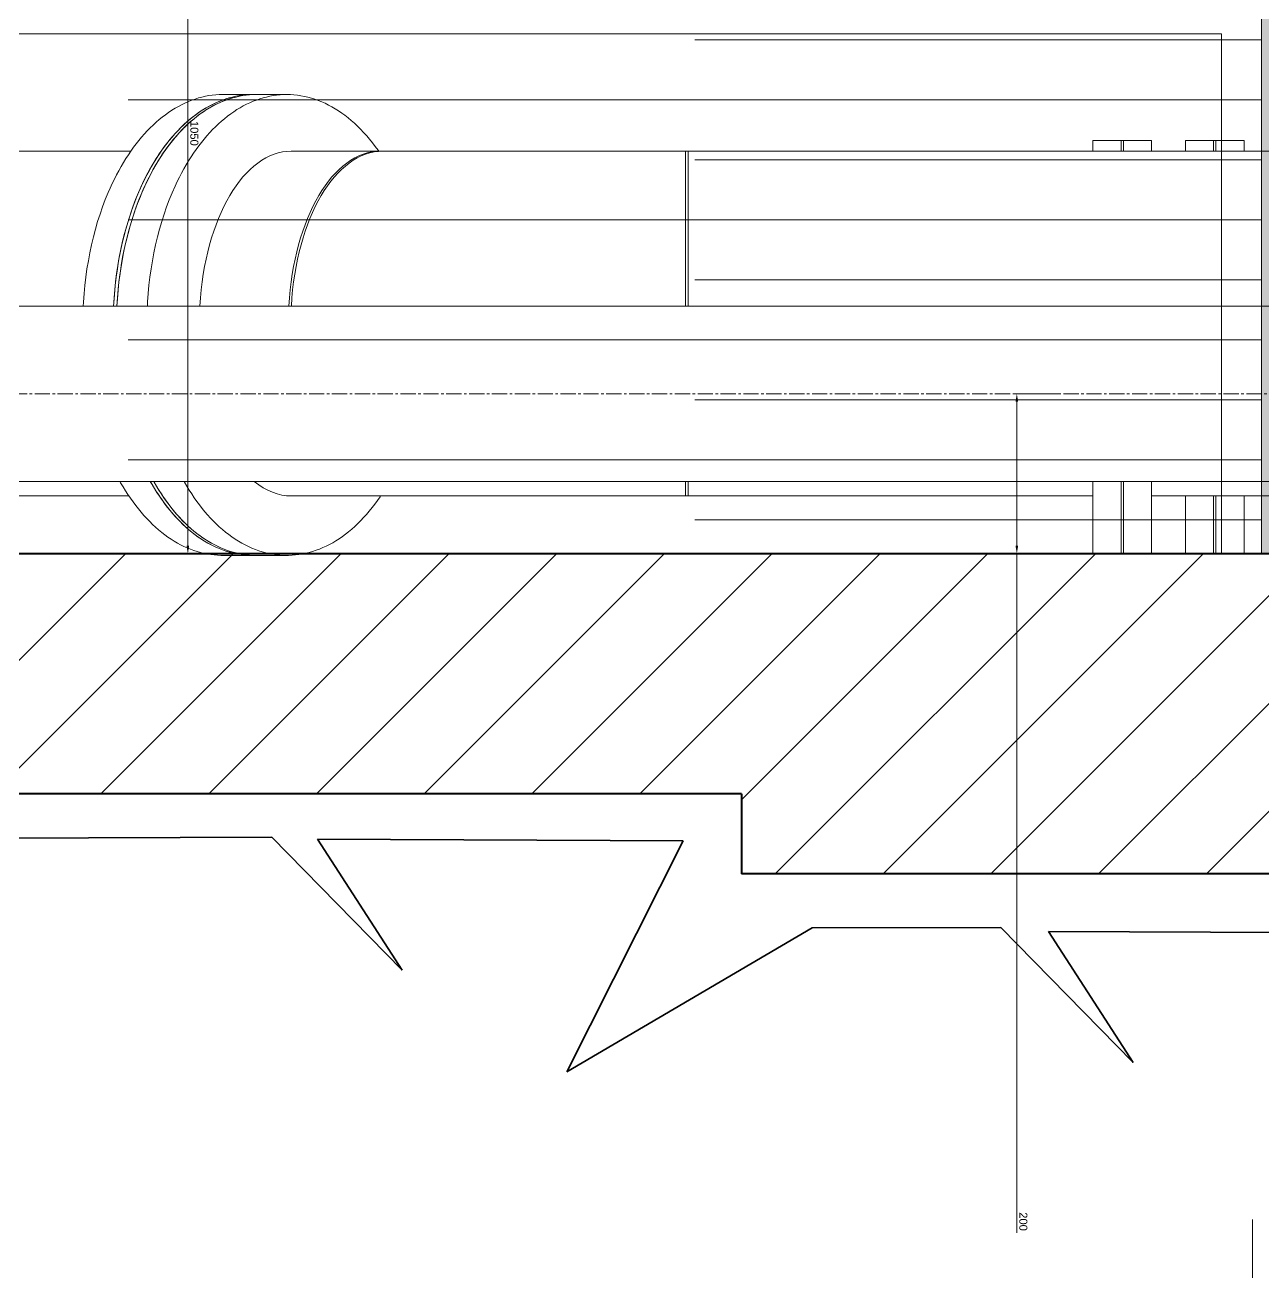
# Model space of a CAD drawing. Header units: millimetres. Extents: x 47631 to 558803, y 29659 to 315570.
# Drawn here: x 487061 to 488609, y 300802 to 302360 of the extents above; entities that cross this region are included whole.
import ezdxf

# ---------------------------------------------------------------- set-up
doc = ezdxf.new("R2010")
doc.units = ezdxf.units.MM
doc.linetypes.add('GP kota 13.83_20.63_22.63_PBS_strojarstvo_rashladni_sustav$0$CENTER2', pattern=[28.575, 19.05, -3.175, 3.175, -3.175])
doc.styles.add('GP kota 13.83_20.63_22.63_PBS_strojarstvo_rashladni_sustav$0$Arial', font='arial.ttf')

msp = doc.modelspace()

# ---------------------------------------------------------------- hatches: boundary and pattern name
at = {"linetype": 'Continuous', "lineweight": 5, "true_color": 0x666666, "transparency": 33554562}
h = msp.add_hatch(color=251, dxfattribs=at)
h.dxf.hatch_style = 1
h.paths.add_polyline_path([(476809.6, 305499.5), (476806.7, 304349.6), (477806.8, 304349.8), (477806.8, 303514.3), (478606.8, 303514.3), (478606.8, 302399.5), (488606.8, 302399.5), (488606.8, 301699.5), (489756.8, 301699.5), (489756.8, 303449.7), (488356.8, 303449.7), (488106.8, 303199.7), (479606.8, 303199.7), (479606.8, 305499.5)])

# ---------------------------------------------------------------- linework, layer by layer
at = {"color": 5, "linetype": 'Continuous', "lineweight": 20}
for p, q in [((487264.8, 302739.5), (487264.8, 301709.5)), ((488353.8, 301899.5), (488297, 301899.5)), ((488301, 301889.5), (488301, 301709.5)), ((488353.8, 301699.5), (487260.8, 301699.5)), ((488353.8, 301699.5), (488297, 301699.5)), ((488301, 301699.5), (488301, 300850.8))]:
    msp.add_line(p, q, dxfattribs=at)
at = {"color": 4, "linetype": 'Continuous', "lineweight": 20}
msp.add_line((488606.8, 301699.3), (488606.8, 302399.5), dxfattribs=at)
at = {"color": 20, "linetype": 'Continuous', "lineweight": 18}
for p, q in [((488606.8, 302399.5), (488606.8, 302041.9)), ((478556.8, 302349.5), (488556.8, 302349.5)), ((488556.8, 302349.5), (488556.8, 301699.5))]:
    msp.add_line(p, q, dxfattribs=at)
at = {"color": 8, "linetype": 'Continuous', "lineweight": 5}
for p, q in [((487898.4, 302341.9), (488606.8, 302341.9)), ((487190, 302266.9), (488606.8, 302266.9)), ((487898.4, 302191.9), (488606.8, 302191.9)), ((487190, 302116.9), (488606.8, 302116.9)), ((487898.4, 302041.9), (488606.8, 302041.9)), ((487190, 301966.9), (488606.8, 301966.9)), ((487898.4, 301891.9), (488606.8, 301891.9)), ((487190, 301816.9), (488606.8, 301816.9)), ((487898.4, 301741.9), (488606.8, 301741.9)), ((486886.7, 301399.5), (487186.7, 301699.5)), ((487021.4, 301399.5), (487321.4, 301699.5)), ((487156.1, 301399.5), (487456.1, 301699.5)), ((487290.8, 301399.5), (487590.8, 301699.5)), ((487425.5, 301399.5), (487725.5, 301699.5)), ((487560.2, 301399.5), (487860.2, 301699.5)), ((487694.9, 301399.5), (487994.9, 301699.5)), ((487829.6, 301399.5), (488129.6, 301699.5)), ((487956.8, 301391.9), (488264.4, 301699.5)), ((487999.1, 301299.5), (488399.1, 301699.5)), ((488133.8, 301299.5), (488533.8, 301699.5)), ((488268.5, 301299.5), (488668.5, 301699.5)), ((488403.2, 301299.5), (488803.2, 301699.5)), ((488537.9, 301299.5), (488937.9, 301699.5))]:
    msp.add_line(p, q, dxfattribs=at)
at = {"color": 8, "linetype": 'Continuous', "lineweight": 9}
for p, q in [((487265.4, 302264.7), (487261.2, 302262.9)), ((487269.6, 302266.4), (487265.4, 302264.7)), ((487273.8, 302267.9), (487269.6, 302266.4)), ((487278.1, 302269.2), (487273.8, 302267.9)), ((487282.4, 302270.3), (487278.1, 302269.2)), ((487286.7, 302271.3), (487282.4, 302270.3)), ((487291, 302272.1), (487286.7, 302271.3)), ((487295.3, 302272.7), (487291, 302272.1)), ((487299.6, 302273.2), (487295.3, 302272.7)), ((487303.4, 302264.7), (487299.2, 302262.9)), ((487304, 302273.4), (487299.6, 302273.2)), ((487303.9, 302264.9), (487299.7, 302263.1)), ((487307.6, 302266.4), (487303.4, 302264.7)), ((487308.1, 302266.5), (487303.9, 302264.9)), ((487308.3, 302273.5), (487304, 302273.4)), ((487304, 302263.1), (487308.1, 302264.9)), ((487304.3, 302263.3), (487308.4, 302265)), ((487311.8, 302267.9), (487307.6, 302266.4)), ((487312.2, 302268), (487308.1, 302266.5)), ((487308.1, 302264.9), (487312.3, 302266.5)), ((487346.3, 302273.5), (487308.3, 302273.5)), ((487308.4, 302265), (487312.6, 302266.6)), ((487316.1, 302269.2), (487311.8, 302267.9)), ((487316.5, 302269.3), (487312.2, 302268)), ((487312.3, 302266.5), (487316.5, 302268)), ((487312.6, 302266.6), (487316.7, 302268.1)), ((487320.4, 302270.3), (487316.1, 302269.2)), ((487320.7, 302270.4), (487316.5, 302269.3)), ((487316.5, 302268), (487320.7, 302269.3)), ((487316.7, 302268.1), (487320.9, 302269.3)), ((487324.6, 302271.3), (487320.4, 302270.3)), ((487324.9, 302271.3), (487320.7, 302270.4)), ((487320.7, 302269.3), (487324.9, 302270.4)), ((487320.9, 302269.3), (487325.1, 302270.4)), ((487329, 302272.1), (487324.6, 302271.3)), ((487329.2, 302272.1), (487324.9, 302271.3)), ((487324.9, 302270.4), (487329.2, 302271.3)), ((487325.1, 302270.4), (487329.3, 302271.4)), ((487333.3, 302272.7), (487329, 302272.1)), ((487333.4, 302272.7), (487329.2, 302272.1)), ((487329.2, 302271.3), (487333.4, 302272.1)), ((487329.3, 302271.4), (487333.5, 302272.1)), ((487337.6, 302273.2), (487333.3, 302272.7)), ((487337.7, 302273.2), (487333.4, 302272.7)), ((487333.4, 302272.1), (487337.7, 302272.7)), ((487333.5, 302272.1), (487337.8, 302272.7)), ((487341.9, 302273.4), (487337.6, 302273.2)), ((487342, 302273.4), (487337.7, 302273.2)), ((487337.7, 302272.7), (487342, 302273.2)), ((487337.8, 302272.7), (487342, 302273.2)), ((487346.3, 302273.5), (487341.9, 302273.4)), ((487346.3, 302273.5), (487342, 302273.4)), ((487342, 302273.2), (487346.3, 302273.4)), ((487342, 302273.2), (487346.2, 302273.4)), ((487342.3, 302263.3), (487346.4, 302265)), ((487346.2, 302273.4), (487350.5, 302273.5)), ((487346.3, 302273.4), (487350.5, 302273.5)), ((487346.4, 302265), (487350.5, 302266.6)), ((487388.5, 302273.5), (487350.5, 302273.5)), ((487350.5, 302266.6), (487354.7, 302268.1)), ((487354.7, 302268.1), (487358.9, 302269.3)), ((487358.9, 302269.3), (487363.1, 302270.4)), ((487363.1, 302270.4), (487367.3, 302271.4)), ((487367.3, 302271.4), (487371.5, 302272.1)), ((487371.5, 302272.1), (487375.7, 302272.7)), ((487375.7, 302272.7), (487380, 302273.2)), ((487380, 302273.2), (487384.2, 302273.4)), ((487384.2, 302273.4), (487388.5, 302273.5)), ((487388.5, 302273.5), (487392.9, 302273.4)), ((487392.9, 302273.4), (487397.3, 302273.1)), ((487397.3, 302273.1), (487401.7, 302272.7)), ((487401.7, 302272.7), (487406.1, 302272)), ((487406.1, 302272), (487410.5, 302271.2)), ((487410.5, 302271.2), (487414.8, 302270.2)), ((487414.8, 302270.2), (487419.2, 302269)), ((487419.2, 302269), (487423.5, 302267.7)), ((487423.5, 302267.7), (487427.8, 302266.1)), ((487427.8, 302266.1), (487432.1, 302264.4)), ((487432.1, 302264.4), (487436.4, 302262.5)), ((487240.7, 302251.1), (487236.8, 302248.3)), ((487244.8, 302253.8), (487240.7, 302251.1)), ((487248.8, 302256.3), (487244.8, 302253.8)), ((487252.9, 302258.7), (487248.8, 302256.3)), ((487257, 302260.8), (487252.9, 302258.7)), ((487261.2, 302262.9), (487257, 302260.8)), ((487275.6, 302248.9), (487271.7, 302246)), ((487278.7, 302251.1), (487274.7, 302248.3)), ((487279.5, 302251.7), (487275.6, 302248.9)), ((487275.9, 302246), (487279.8, 302248.9)), ((487276.4, 302246.4), (487280.3, 302249.3)), ((487282.7, 302253.8), (487278.7, 302251.1)), ((487283.5, 302254.3), (487279.5, 302251.7)), ((487279.8, 302248.9), (487283.8, 302251.7)), ((487280.3, 302249.3), (487284.2, 302252)), ((487286.8, 302256.3), (487282.7, 302253.8)), ((487287.5, 302256.8), (487283.5, 302254.3)), ((487283.8, 302251.7), (487287.7, 302254.3)), ((487284.2, 302252), (487288.2, 302254.6)), ((487290.9, 302258.7), (487286.8, 302256.3)), ((487291.6, 302259), (487287.5, 302256.8)), ((487287.7, 302254.3), (487291.7, 302256.8)), ((487288.2, 302254.6), (487292.1, 302257)), ((487295, 302260.8), (487290.9, 302258.7)), ((487295.6, 302261.2), (487291.6, 302259)), ((487291.7, 302256.8), (487295.8, 302259)), ((487292.1, 302257), (487296.2, 302259.2)), ((487299.2, 302262.9), (487295, 302260.8)), ((487299.7, 302263.1), (487295.6, 302261.2)), ((487295.8, 302259), (487299.9, 302261.2)), ((487296.2, 302259.2), (487300.2, 302261.3)), ((487299.9, 302261.2), (487304, 302263.1)), ((487300.2, 302261.3), (487304.3, 302263.3)), ((487314.4, 302246.4), (487318.3, 302249.3)), ((487318.3, 302249.3), (487322.2, 302252)), ((487322.2, 302252), (487326.1, 302254.6)), ((487326.1, 302254.6), (487330.1, 302257)), ((487330.1, 302257), (487334.1, 302259.2)), ((487334.1, 302259.2), (487338.2, 302261.3)), ((487338.2, 302261.3), (487342.3, 302263.3)), ((487436.4, 302262.5), (487440.6, 302260.4)), ((487440.6, 302260.4), (487444.8, 302258.2)), ((487444.8, 302258.2), (487448.9, 302255.7)), ((487448.9, 302255.7), (487453.1, 302253.2)), ((487453.1, 302253.2), (487457.1, 302250.4)), ((487457.1, 302250.4), (487461.2, 302247.5)), ((487221.4, 302235.4), (487217.7, 302231.8)), ((487225.1, 302238.8), (487221.4, 302235.4)), ((487229, 302242.1), (487225.1, 302238.8)), ((487232.8, 302245.3), (487229, 302242.1)), ((487236.8, 302248.3), (487232.8, 302245.3)), ((487259.4, 302235.4), (487255.7, 302231.8)), ((487260.3, 302236.3), (487256.6, 302232.8)), ((487257.8, 302229.7), (487261.4, 302233.3)), ((487263.1, 302238.8), (487259.4, 302235.4)), ((487264, 302239.7), (487260.3, 302236.3)), ((487260.8, 302232.8), (487264.5, 302236.3)), ((487261.4, 302233.3), (487265.1, 302236.8)), ((487266.9, 302242.1), (487263.1, 302238.8)), ((487267.8, 302242.9), (487264, 302239.7)), ((487264.5, 302236.3), (487268.3, 302239.7)), ((487265.1, 302236.8), (487268.8, 302240.1)), ((487270.8, 302245.3), (487266.9, 302242.1)), ((487271.7, 302246), (487267.8, 302242.9)), ((487268.3, 302239.7), (487272.1, 302242.9)), ((487268.8, 302240.1), (487272.6, 302243.3)), ((487274.7, 302248.3), (487270.8, 302245.3)), ((487272.1, 302242.9), (487275.9, 302246)), ((487272.6, 302243.3), (487276.4, 302246.4)), ((487295.7, 302229.7), (487299.4, 302233.3)), ((487299.4, 302233.3), (487303, 302236.8)), ((487303, 302236.8), (487306.8, 302240.1)), ((487306.8, 302240.1), (487310.6, 302243.3)), ((487310.6, 302243.3), (487314.4, 302246.4)), ((487461.2, 302247.5), (487465.1, 302244.3)), ((487465.1, 302244.3), (487469.1, 302241.1)), ((487469.1, 302241.1), (487473, 302237.7)), ((487473, 302237.7), (487476.9, 302234)), ((487476.9, 302234), (487480.7, 302230.1)), ((487207, 302220.3), (487203.6, 302216.1)), ((487210.5, 302224.3), (487207, 302220.3)), ((487214.1, 302228.1), (487210.5, 302224.3)), ((487217.7, 302231.8), (487214.1, 302228.1)), ((487245, 302220.3), (487241.5, 302216.1)), ((487245.8, 302221.2), (487242.3, 302217.1)), ((487243.8, 302213.7), (487247.2, 302217.9)), ((487248.5, 302224.3), (487245, 302220.3)), ((487249.3, 302225.2), (487245.8, 302221.2)), ((487246.6, 302217.1), (487250.1, 302221.2)), ((487247.2, 302217.9), (487250.7, 302221.9)), ((487252.1, 302228.1), (487248.5, 302224.3)), ((487252.9, 302229.1), (487249.3, 302225.2)), ((487250.1, 302221.2), (487253.6, 302225.2)), ((487250.7, 302221.9), (487254.2, 302225.9)), ((487255.7, 302231.8), (487252.1, 302228.1)), ((487256.6, 302232.8), (487252.9, 302229.1)), ((487253.6, 302225.2), (487257.2, 302229.1)), ((487254.2, 302225.9), (487257.8, 302229.7)), ((487257.2, 302229.1), (487260.8, 302232.8)), ((487281.8, 302213.7), (487285.2, 302217.9)), ((487285.2, 302217.9), (487288.6, 302221.9)), ((487288.6, 302221.9), (487292.2, 302225.9)), ((487292.2, 302225.9), (487295.7, 302229.7)), ((487480.7, 302230.1), (487484.5, 302226.1)), ((487484.5, 302226.1), (487488.3, 302222)), ((487488.3, 302222), (487491.9, 302217.7)), ((487491.9, 302217.7), (487495.5, 302213.2)), ((487193.5, 302202.7), (483348.4, 302202.7)), ((487193.6, 302202.9), (487190.4, 302198.3)), ((487196.9, 302207.5), (487193.6, 302202.9)), ((487200.2, 302211.9), (487196.9, 302207.5)), ((487203.6, 302216.1), (487200.2, 302211.9)), ((487231.6, 302202.9), (487228.4, 302198.3)), ((487232.3, 302203.9), (487229.1, 302199.3)), ((487234.8, 302207.5), (487231.6, 302202.9)), ((487235.6, 302208.5), (487232.3, 302203.9)), ((487233.3, 302199.3), (487236.5, 302203.9)), ((487234, 302200.2), (487237.2, 302204.9)), ((487238.2, 302211.9), (487234.8, 302207.5)), ((487238.9, 302212.9), (487235.6, 302208.5)), ((487236.5, 302203.9), (487239.8, 302208.5)), ((487237.2, 302204.9), (487240.5, 302209.3)), ((487241.5, 302216.1), (487238.2, 302211.9)), ((487242.3, 302217.1), (487238.9, 302212.9)), ((487239.8, 302208.5), (487243.2, 302212.9)), ((487240.5, 302209.3), (487243.8, 302213.7)), ((487243.2, 302212.9), (487246.6, 302217.1)), ((487272, 302200.2), (487275.2, 302204.9)), ((487275.2, 302204.9), (487278.4, 302209.3)), ((487278.4, 302209.3), (487281.8, 302213.7)), ((489462.9, 302202.7), (487394.1, 302202.7)), ((487495.5, 302213.2), (487499.1, 302208.6)), ((487499.1, 302208.6), (487502.5, 302203.8)), ((487502.5, 302203.8), (487503.3, 302202.7)), ((487887, 302202.7), (487887, 302009.1)), ((487890.2, 302202.7), (487890.2, 302009.1)), ((488396.1, 302216.2), (488396.1, 302202.7)), ((488431.2, 302216.2), (488396.1, 302216.2)), ((488431.2, 302216.2), (488431.2, 302202.7)), ((488431.2, 302216.2), (488431.2, 302202.7)), ((488434.4, 302216.2), (488431.2, 302216.2)), ((488434.4, 302216.2), (488434.4, 302202.7)), ((488469.4, 302216.2), (488434.4, 302216.2)), ((488434.4, 302216.2), (488434.4, 302202.7)), ((488469.4, 302216.2), (488469.4, 302202.7)), ((488511.7, 302202.7), (488511.7, 302216.2)), ((488511.7, 302216.2), (488546.7, 302216.2)), ((488546.7, 302202.7), (488546.7, 302216.2)), ((488546.7, 302202.7), (488546.7, 302216.2)), ((488549.9, 302216.2), (488546.7, 302216.2)), ((488549.9, 302216.2), (488549.9, 302202.7)), ((488585, 302216.2), (488549.9, 302216.2)), ((488549.9, 302216.2), (488549.9, 302202.7)), ((488585, 302216.2), (488585, 302202.7)), ((487184.3, 302188.5), (487181.3, 302183.5)), ((487187.3, 302193.5), (487184.3, 302188.5)), ((487190.4, 302198.3), (487187.3, 302193.5)), ((487222.2, 302188.5), (487219.3, 302183.5)), ((487222.9, 302189.6), (487219.9, 302184.5)), ((487225.3, 302193.5), (487222.2, 302188.5)), ((487225.9, 302194.5), (487222.9, 302189.6)), ((487224.1, 302184.5), (487227.1, 302189.6)), ((487224.8, 302185.7), (487227.8, 302190.7)), ((487228.4, 302198.3), (487225.3, 302193.5)), ((487229.1, 302199.3), (487225.9, 302194.5)), ((487227.1, 302189.6), (487230.2, 302194.5)), ((487227.8, 302190.7), (487230.9, 302195.5)), ((487230.2, 302194.5), (487233.3, 302199.3)), ((487230.9, 302195.5), (487234, 302200.2)), ((487262.8, 302185.7), (487265.8, 302190.7)), ((487265.8, 302190.7), (487268.8, 302195.5)), ((487268.8, 302195.5), (487272, 302200.2)), ((487175.6, 302173.1), (487172.9, 302167.7)), ((487178.4, 302178.3), (487175.6, 302173.1)), ((487181.3, 302183.5), (487178.4, 302178.3)), ((487213.6, 302173.1), (487210.8, 302167.7)), ((487214.1, 302174.1), (487211.4, 302168.7)), ((487216.4, 302178.3), (487213.6, 302173.1)), ((487217, 302179.4), (487214.1, 302174.1)), ((487215.6, 302168.7), (487218.4, 302174.1)), ((487216.3, 302170.1), (487219, 302175.4)), ((487219.3, 302183.5), (487216.4, 302178.3)), ((487219.9, 302184.5), (487217, 302179.4)), ((487218.4, 302174.1), (487221.2, 302179.4)), ((487219, 302175.4), (487221.9, 302180.6)), ((487221.2, 302179.4), (487224.1, 302184.5)), ((487221.9, 302180.6), (487224.8, 302185.7)), ((487254.3, 302170.1), (487257, 302175.4)), ((487257, 302175.4), (487259.9, 302180.6)), ((487259.9, 302180.6), (487262.8, 302185.7)), ((487167.6, 302156.6), (487165.1, 302150.9)), ((487170.2, 302162.2), (487167.6, 302156.6)), ((487172.9, 302167.7), (487170.2, 302162.2)), ((487205.6, 302156.6), (487203.1, 302150.9)), ((487206.1, 302157.6), (487203.6, 302151.9)), ((487208.2, 302162.2), (487205.6, 302156.6)), ((487208.7, 302163.2), (487206.1, 302157.6)), ((487207.2, 302150.6), (487211, 302159.1)), ((487207.8, 302151.9), (487210.3, 302157.6)), ((487210.8, 302167.7), (487208.2, 302162.2)), ((487211.4, 302168.7), (487208.7, 302163.2)), ((487210.3, 302157.6), (487212.9, 302163.2)), ((487211, 302159.1), (487213.6, 302164.7)), ((487212.9, 302163.2), (487215.6, 302168.7)), ((487213.6, 302164.7), (487216.3, 302170.1)), ((487245.2, 302150.6), (487249, 302159.1)), ((487249, 302159.1), (487251.6, 302164.7)), ((487251.6, 302164.7), (487254.3, 302170.1)), ((487161.6, 302142.1), (487158.2, 302133.2)), ((487165.1, 302150.9), (487161.6, 302142.1)), ((487199.5, 302142.1), (487196.2, 302133.2)), ((487201.1, 302146.1), (487197.6, 302137.2)), ((487203.1, 302150.9), (487199.5, 302142.1)), ((487200.3, 302133), (487203.7, 302141.9)), ((487203.6, 302151.9), (487201.1, 302146.1)), ((487201.9, 302137.2), (487205.4, 302146.1)), ((487203.7, 302141.9), (487207.2, 302150.6)), ((487205.4, 302146.1), (487207.8, 302151.9)), ((487238.3, 302133), (487241.6, 302141.9)), ((487241.6, 302141.9), (487245.2, 302150.6)), ((487155, 302124.1), (487152, 302114.7)), ((487158.2, 302133.2), (487155, 302124.1)), ((487193, 302124.1), (487190, 302114.7)), ((487194.4, 302128.2), (487191.3, 302118.9)), ((487196.2, 302133.2), (487193, 302124.1)), ((487194.2, 302114.6), (487197.1, 302123.9)), ((487197.6, 302137.2), (487194.4, 302128.2)), ((487195.5, 302118.9), (487198.6, 302128.2)), ((487197.1, 302123.9), (487200.3, 302133)), ((487198.6, 302128.2), (487201.9, 302137.2)), ((487232.2, 302114.6), (487235.1, 302123.9)), ((487235.1, 302123.9), (487238.3, 302133)), ((487152, 302114.7), (487149.3, 302105.2)), ((487188.4, 302109.4), (487185.8, 302099.8)), ((487190, 302114.7), (487187.2, 302105.2)), ((487191.3, 302118.9), (487188.4, 302109.4)), ((487190, 302099.8), (487192.7, 302109.4)), ((487191.4, 302105.1), (487194.2, 302114.6)), ((487192.7, 302109.4), (487195.5, 302118.9)), ((487229.4, 302105.1), (487232.2, 302114.6)), ((487146.7, 302095.6), (487144.4, 302085.8)), ((487149.3, 302105.2), (487146.7, 302095.6)), ((487184.7, 302095.6), (487182.3, 302085.8)), ((487185.8, 302099.8), (487183.3, 302090)), ((487187.2, 302105.2), (487184.7, 302095.6)), ((487186.6, 302085.7), (487188.9, 302095.5)), ((487187.6, 302090), (487190, 302099.8)), ((487188.9, 302095.5), (487191.4, 302105.1)), ((487224.5, 302085.7), (487226.9, 302095.5)), ((487226.9, 302095.5), (487229.4, 302105.1)), ((487144.4, 302085.8), (487142.2, 302075.8)), ((487181.1, 302080.1), (487179.1, 302070)), ((487182.3, 302085.8), (487180.2, 302075.8)), ((487183.3, 302090), (487181.1, 302080.1)), ((487183.3, 302070), (487185.3, 302080.1)), ((487184.5, 302075.8), (487186.6, 302085.7)), ((487185.3, 302080.1), (487187.6, 302090)), ((487222.4, 302075.8), (487224.5, 302085.7)), ((487140.4, 302065.8), (487138.7, 302055.6)), ((487142.2, 302075.8), (487140.4, 302065.8)), ((487178.3, 302065.8), (487176.7, 302055.6)), ((487179.1, 302070), (487177.3, 302059.9)), ((487180.2, 302075.8), (487178.3, 302065.8)), ((487180.9, 302055.6), (487182.6, 302065.8)), ((487181.6, 302059.9), (487183.3, 302070)), ((487182.6, 302065.8), (487184.5, 302075.8)), ((487218.9, 302055.6), (487220.5, 302065.8)), ((487220.5, 302065.8), (487222.4, 302075.8)), ((487138.7, 302055.6), (487137.2, 302045.3)), ((487175.8, 302049.6), (487174.5, 302039.3)), ((487176.7, 302055.6), (487175.2, 302045.3)), ((487177.3, 302059.9), (487175.8, 302049.6)), ((487178.7, 302039.3), (487180, 302049.6)), ((487179.5, 302045.4), (487180.9, 302055.6)), ((487180, 302049.6), (487181.6, 302059.9)), ((487217.4, 302045.4), (487218.9, 302055.6)), ((487136, 302035), (487135, 302024.6)), ((487137.2, 302045.3), (487136, 302035)), ((487174, 302035), (487173, 302024.6)), ((487174.5, 302039.3), (487173.4, 302028.8)), ((487175.2, 302045.3), (487174, 302035)), ((487177.3, 302024.7), (487178.3, 302035.1)), ((487177.6, 302028.8), (487178.7, 302039.3)), ((487178.3, 302035.1), (487179.5, 302045.4)), ((487215.2, 302024.7), (487216.2, 302035.1)), ((487216.2, 302035.1), (487217.4, 302045.4)), ((487135, 302024.6), (487134.3, 302014.1)), ((487172.5, 302018.3), (487172, 302009.1)), ((487173, 302024.6), (487172.3, 302014.1)), ((487173.4, 302028.8), (487172.5, 302018.3)), ((487176.2, 302009.1), (487176.8, 302018.3)), ((487176.5, 302014.3), (487177.3, 302024.7)), ((487176.8, 302018.3), (487177.6, 302028.8)), ((487214.5, 302014.3), (487215.2, 302024.7)), ((488634.7, 302009.1), (483229.1, 302009.1)), ((487134.3, 302014.1), (487134, 302009.1)), ((487172.3, 302014.1), (487172, 302009.1)), ((487176.2, 302009.1), (487176.5, 302014.3)), ((487214.2, 302009.1), (487214.5, 302014.3)), ((488634.7, 301790), (483229.1, 301790)), ((487179.9, 301790), (487180.8, 301788.3)), ((487180.8, 301788.3), (487183.8, 301783.3)), ((487183.8, 301783.3), (487186.8, 301778.3)), ((487217.8, 301790), (487220.1, 301786)), ((487217.9, 301790), (487218.8, 301788.3)), ((487218.8, 301788.3), (487221.7, 301783.3)), ((487220.1, 301786), (487223.1, 301781)), ((487221.7, 301783.3), (487224.8, 301778.3)), ((487222.6, 301789), (487222.1, 301790)), ((487224.4, 301786), (487222.1, 301790)), ((487225.5, 301784), (487222.6, 301789)), ((487223.1, 301781), (487226.2, 301776.1)), ((487227.4, 301781), (487224.4, 301786)), ((487228.6, 301779), (487225.5, 301784)), ((487230.4, 301776.1), (487227.4, 301781)), ((487260.6, 301789), (487260.1, 301790)), ((487263.5, 301784), (487260.6, 301789)), ((487266.5, 301779), (487263.5, 301784)), ((487887, 301790), (487887, 301771.7)), ((487890.2, 301790), (487890.2, 301771.7)), ((488396.1, 301790), (488396.1, 301699.5)), ((488431.2, 301790), (488431.2, 301699.5)), ((488431.2, 301790), (488431.2, 301699.5)), ((488434.4, 301790), (488434.4, 301699.5)), ((488434.4, 301790), (488434.4, 301699.5)), ((488469.4, 301790), (488469.4, 301699.5)), ((487191.1, 301771.7), (483358.3, 301771.7)), ((487186.8, 301778.3), (487189.9, 301773.5)), ((487189.9, 301773.5), (487193.1, 301768.8)), ((487193.1, 301768.8), (487196.3, 301764.2)), ((487224.8, 301778.3), (487227.9, 301773.5)), ((487226.2, 301776.1), (487229.3, 301771.3)), ((487227.9, 301773.5), (487231, 301768.8)), ((487231.7, 301774.2), (487228.6, 301779)), ((487229.3, 301771.3), (487232.5, 301766.7)), ((487233.5, 301771.3), (487230.4, 301776.1)), ((487231, 301768.8), (487234.3, 301764.2)), ((487234.8, 301769.5), (487231.7, 301774.2)), ((487232.5, 301766.7), (487235.8, 301762.2)), ((487236.8, 301766.7), (487233.5, 301771.3)), ((487238, 301764.9), (487234.8, 301769.5)), ((487240, 301762.2), (487236.8, 301766.7)), ((487269.6, 301774.2), (487266.5, 301779)), ((487272.8, 301769.5), (487269.6, 301774.2)), ((487276, 301764.9), (487272.8, 301769.5)), ((488396.1, 301771.7), (487394.1, 301771.7)), ((487501.8, 301766), (487498.4, 301761.5)), ((487505, 301770.7), (487501.8, 301766)), ((487505.7, 301771.7), (487505, 301770.7)), ((488375, 301771.7), (488396.1, 301771.7)), ((488469.4, 301771.7), (488511.7, 301771.7)), ((488645.4, 301771.7), (488469.4, 301771.7)), ((488511.7, 301699.5), (488511.7, 301771.7)), ((488546.7, 301699.5), (488546.7, 301771.7)), ((488546.7, 301699.5), (488546.7, 301771.7)), ((488549.9, 301771.7), (488549.9, 301715.5)), ((488549.9, 301771.7), (488549.9, 301699.5)), ((488585, 301771.7), (488645.4, 301771.7)), ((488585, 301771.7), (488585, 301715.5)), ((487196.3, 301764.2), (487199.6, 301759.8)), ((487199.6, 301759.8), (487203, 301755.5)), ((487203, 301755.5), (487206.4, 301751.3)), ((487206.4, 301751.3), (487209.9, 301747.3)), ((487234.3, 301764.2), (487237.6, 301759.8)), ((487235.8, 301762.2), (487239.1, 301757.8)), ((487237.6, 301759.8), (487241, 301755.5)), ((487241.3, 301760.5), (487238, 301764.9)), ((487239.1, 301757.8), (487242.6, 301753.6)), ((487243.4, 301757.8), (487240, 301762.2)), ((487241, 301755.5), (487244.4, 301751.3)), ((487244.7, 301756.2), (487241.3, 301760.5)), ((487242.6, 301753.6), (487246, 301749.5)), ((487246.8, 301753.6), (487243.4, 301757.8)), ((487244.4, 301751.3), (487247.9, 301747.3)), ((487248.1, 301752), (487244.7, 301756.2)), ((487250.3, 301749.5), (487246.8, 301753.6)), ((487251.6, 301748), (487248.1, 301752)), ((487279.3, 301760.5), (487276, 301764.9)), ((487282.6, 301756.2), (487279.3, 301760.5)), ((487286, 301752), (487282.6, 301756.2)), ((487289.5, 301748), (487286, 301752)), ((487491.6, 301752.8), (487488, 301748.7)), ((487495, 301757.1), (487491.6, 301752.8)), ((487498.4, 301761.5), (487495, 301757.1)), ((487209.9, 301747.3), (487213.5, 301743.5)), ((487213.5, 301743.5), (487217.1, 301739.7)), ((487217.1, 301739.7), (487220.8, 301736.1)), ((487220.8, 301736.1), (487224.5, 301732.7)), ((487246, 301749.5), (487249.5, 301745.5)), ((487247.9, 301747.3), (487251.5, 301743.5)), ((487249.5, 301745.5), (487253.1, 301741.7)), ((487253.8, 301745.5), (487250.3, 301749.5)), ((487251.5, 301743.5), (487255.1, 301739.7)), ((487255.1, 301744.1), (487251.6, 301748)), ((487253.1, 301741.7), (487256.8, 301738)), ((487257.4, 301741.7), (487253.8, 301745.5)), ((487258.7, 301740.3), (487255.1, 301744.1)), ((487255.1, 301739.7), (487258.7, 301736.1)), ((487256.8, 301738), (487260.5, 301734.5)), ((487261, 301738), (487257.4, 301741.7)), ((487262.3, 301736.7), (487258.7, 301740.3)), ((487258.7, 301736.1), (487262.4, 301732.7)), ((487260.5, 301734.5), (487264.2, 301731.1)), ((487264.7, 301734.5), (487261, 301738)), ((487266, 301733.3), (487262.3, 301736.7)), ((487268.5, 301731.1), (487264.7, 301734.5)), ((487293.1, 301744.1), (487289.5, 301748)), ((487296.7, 301740.3), (487293.1, 301744.1)), ((487300.3, 301736.7), (487296.7, 301740.3)), ((487304, 301733.3), (487300.3, 301736.7)), ((487477.1, 301737.2), (487473.4, 301733.7)), ((487480.8, 301740.9), (487477.1, 301737.2)), ((487484.5, 301744.7), (487480.8, 301740.9)), ((487488, 301748.7), (487484.5, 301744.7)), ((487224.5, 301732.7), (487228.2, 301729.4)), ((487228.2, 301729.4), (487232.1, 301726.2)), ((487232.1, 301726.2), (487235.9, 301723.3)), ((487235.9, 301723.3), (487239.8, 301720.4)), ((487239.8, 301720.4), (487243.8, 301717.8)), ((487262.4, 301732.7), (487266.2, 301729.4)), ((487264.2, 301731.1), (487268, 301727.9)), ((487269.9, 301729.9), (487266, 301733.3)), ((487266.2, 301729.4), (487270, 301726.2)), ((487268, 301727.9), (487271.9, 301724.8)), ((487272.2, 301727.9), (487268.5, 301731.1)), ((487273.8, 301726.6), (487269.9, 301729.9)), ((487270, 301726.2), (487273.9, 301723.3)), ((487271.9, 301724.8), (487275.7, 301721.9)), ((487276.1, 301724.8), (487272.2, 301727.9)), ((487277.8, 301723.5), (487273.8, 301726.6)), ((487273.9, 301723.3), (487277.8, 301720.4)), ((487275.7, 301721.9), (487279.7, 301719.1)), ((487280, 301721.9), (487276.1, 301724.8)), ((487281.9, 301720.5), (487277.8, 301723.5)), ((487277.8, 301720.4), (487281.7, 301717.8)), ((487279.7, 301719.1), (487283.6, 301716.5)), ((487283.9, 301719.1), (487280, 301721.9)), ((487285.9, 301717.8), (487281.9, 301720.5)), ((487287.9, 301716.5), (487283.9, 301719.1)), ((487307.9, 301729.9), (487304, 301733.3)), ((487311.8, 301726.6), (487307.9, 301729.9)), ((487315.8, 301723.5), (487311.8, 301726.6)), ((487319.8, 301720.5), (487315.8, 301723.5)), ((487323.9, 301717.8), (487319.8, 301720.5)), ((487457.9, 301721.1), (487453.9, 301718.3)), ((487461.8, 301724), (487457.9, 301721.1)), ((487465.7, 301727), (487461.8, 301724)), ((487469.6, 301730.3), (487465.7, 301727)), ((487473.4, 301733.7), (487469.6, 301730.3)), ((487243.8, 301717.8), (487247.7, 301715.3)), ((487247.7, 301715.3), (487251.8, 301712.9)), ((487251.8, 301712.9), (487255.8, 301710.7)), ((487255.8, 301710.7), (487259.9, 301708.7)), ((487259.9, 301708.7), (487264, 301706.8)), ((487264, 301706.8), (487268.1, 301705.1)), ((487268.1, 301705.1), (487272.3, 301703.6)), ((487272.3, 301703.6), (487276.5, 301702.2)), ((487281.7, 301717.8), (487285.7, 301715.3)), ((487283.6, 301716.5), (487287.6, 301714.1)), ((487285.7, 301715.3), (487289.7, 301712.9)), ((487290, 301715.2), (487285.9, 301717.8)), ((487287.6, 301714.1), (487291.7, 301711.8)), ((487291.9, 301714.1), (487287.9, 301716.5)), ((487289.7, 301712.9), (487293.8, 301710.7)), ((487294.2, 301712.8), (487290, 301715.2)), ((487291.7, 301711.8), (487295.7, 301709.7)), ((487295.9, 301711.8), (487291.9, 301714.1)), ((487293.8, 301710.7), (487297.9, 301708.7)), ((487298.4, 301710.5), (487294.2, 301712.8)), ((487295.7, 301709.7), (487299.8, 301707.8)), ((487300, 301709.7), (487295.9, 301711.8)), ((487297.9, 301708.7), (487302, 301706.8)), ((487302.6, 301708.4), (487298.4, 301710.5)), ((487299.8, 301707.8), (487304, 301706)), ((487304.1, 301707.8), (487300, 301709.7)), ((487302, 301706.8), (487306.1, 301705.1)), ((487306.9, 301706.5), (487302.6, 301708.4)), ((487304, 301706), (487308.2, 301704.4)), ((487308.2, 301706), (487304.1, 301707.8)), ((487306.1, 301705.1), (487310.3, 301703.6)), ((487311.2, 301704.8), (487306.9, 301706.5)), ((487312.4, 301704.4), (487308.2, 301706)), ((487308.2, 301704.4), (487312.3, 301702.9)), ((487310.3, 301703.6), (487314.5, 301702.2)), ((487315.5, 301703.3), (487311.2, 301704.8)), ((487316.6, 301702.9), (487312.4, 301704.4)), ((487319.8, 301701.9), (487315.5, 301703.3)), ((487328, 301715.2), (487323.9, 301717.8)), ((487332.2, 301712.8), (487328, 301715.2)), ((487336.4, 301710.5), (487332.2, 301712.8)), ((487340.6, 301708.4), (487336.4, 301710.5)), ((487344.9, 301706.5), (487340.6, 301708.4)), ((487349.2, 301704.8), (487344.9, 301706.5)), ((487353.5, 301703.3), (487349.2, 301704.8)), ((487357.8, 301701.9), (487353.5, 301703.3)), ((487425, 301703.8), (487420.7, 301702.4)), ((487429.2, 301705.3), (487425, 301703.8)), ((487433.4, 301707.1), (487429.2, 301705.3)), ((487437.5, 301709), (487433.4, 301707.1)), ((487441.7, 301711.1), (487437.5, 301709)), ((487445.8, 301713.3), (487441.7, 301711.1)), ((487449.8, 301715.7), (487445.8, 301713.3)), ((487453.9, 301718.3), (487449.8, 301715.7)), ((488549.9, 301715.5), (488549.9, 301699.5)), ((488585, 301715.5), (488585, 301699.5)), ((487276.5, 301702.2), (487280.7, 301701)), ((487280.7, 301701), (487284.9, 301700)), ((487284.9, 301700), (487289.1, 301699.2)), ((487289.1, 301699.2), (487293.4, 301698.5)), ((487293.4, 301698.5), (487297.6, 301698)), ((487297.6, 301698), (487301.9, 301697.6)), ((487301.9, 301697.6), (487306.2, 301697.5)), ((487306.2, 301697.5), (487308.3, 301697.4)), ((487346.3, 301697.4), (487308.3, 301697.4)), ((487312.3, 301702.9), (487316.5, 301701.6)), ((487314.5, 301702.2), (487318.7, 301701)), ((487316.5, 301701.6), (487320.7, 301700.5)), ((487320.8, 301701.6), (487316.6, 301702.9)), ((487318.7, 301701), (487322.9, 301700)), ((487324.2, 301700.7), (487319.8, 301701.9)), ((487320.7, 301700.5), (487325, 301699.6)), ((487325, 301700.5), (487320.8, 301701.6)), ((487322.9, 301700), (487327.1, 301699.2)), ((487328.5, 301699.7), (487324.2, 301700.7)), ((487329.2, 301699.6), (487325, 301700.5)), ((487325, 301699.6), (487329.2, 301698.8)), ((487327.1, 301699.2), (487331.4, 301698.5)), ((487332.9, 301698.9), (487328.5, 301699.7)), ((487333.5, 301698.8), (487329.2, 301699.6)), ((487329.2, 301698.8), (487333.5, 301698.2)), ((487331.4, 301698.5), (487335.6, 301698)), ((487337.3, 301698.3), (487332.9, 301698.9)), ((487337.7, 301698.2), (487333.5, 301698.8)), ((487333.5, 301698.2), (487337.7, 301697.8)), ((487335.6, 301698), (487339.9, 301697.6)), ((487341.7, 301697.8), (487337.3, 301698.3)), ((487342, 301697.8), (487337.7, 301698.2)), ((487337.7, 301697.8), (487342, 301697.5)), ((487339.9, 301697.6), (487344.1, 301697.5)), ((487346.1, 301697.5), (487341.7, 301697.8)), ((487346.2, 301697.5), (487342, 301697.8)), ((487342, 301697.5), (487346.3, 301697.4)), ((487344.1, 301697.5), (487346.3, 301697.4)), ((487350.5, 301697.4), (487346.1, 301697.5)), ((487350.5, 301697.4), (487346.2, 301697.5)), ((487388.5, 301697.4), (487350.5, 301697.4)), ((487362.1, 301700.7), (487357.8, 301701.9)), ((487366.5, 301699.7), (487362.1, 301700.7)), ((487370.9, 301698.9), (487366.5, 301699.7)), ((487375.3, 301698.3), (487370.9, 301698.9)), ((487379.7, 301697.8), (487375.3, 301698.3)), ((487384.1, 301697.5), (487379.7, 301697.8)), ((487388.5, 301697.4), (487384.1, 301697.5)), ((487390.7, 301697.5), (487388.5, 301697.4)), ((487395, 301697.6), (487390.7, 301697.5)), ((487399.3, 301698), (487395, 301697.6)), ((487403.6, 301698.5), (487399.3, 301698)), ((487407.9, 301699.2), (487403.6, 301698.5)), ((487412.2, 301700.1), (487407.9, 301699.2)), ((487416.5, 301701.1), (487412.2, 301700.1)), ((487420.7, 301702.4), (487416.5, 301701.1)), ((488595.7, 300672.3), (488595.7, 300867.4))]:
    msp.add_line(p, q, dxfattribs=at)
at = {"color": 4, "linetype": 'GP kota 13.83_20.63_22.63_PBS_strojarstvo_rashladni_sustav$0$CENTER2', "lineweight": 9}
msp.add_line((490807.2, 301899.5), (476497.1, 301899.5), dxfattribs=at)
at = {"color": 3, "linetype": 'Continuous', "lineweight": 40}
for p, q in [((491356.8, 301699.5), (476106.8, 301699.5)), ((487956.8, 301399.5), (479906.8, 301399.5)), ((487956.8, 301399.5), (487956.8, 301299.5)), ((510556.8, 301299.5), (487956.8, 301299.5))]:
    msp.add_line(p, q, dxfattribs=at)
at = {"color": 1, "linetype": 'Continuous', "lineweight": -3}
msp.add_line((476231.8, 301699.3), (489756.8, 301699.5), dxfattribs=at)
at = {"color": 253, "linetype": 'Continuous', "lineweight": 35}
for p, q in [((486604, 301342.8), (487369.8, 301345.1)), ((487369.8, 301345.1), (487532.8, 301178.9)), ((487532.8, 301178.9), (487427, 301342.8)), ((487427, 301342.8), (487883.9, 301340.6)), ((487883.9, 301340.6), (487738.6, 301052.1)), ((487738.6, 301052.1), (488045.1, 301232)), ((488045.1, 301232), (488280.9, 301232.5)), ((488280.9, 301232.5), (488446.5, 301063.7)), ((488446.5, 301063.7), (488340.7, 301227.5)), ((488340.7, 301227.5), (488894.8, 301224.8))]:
    msp.add_line(p, q, dxfattribs=at)
at = {"color": 8, "linetype": 'Continuous', "lineweight": 9}
for centre, start_param, end_param in [((487394.1, 301987.2), 0, 1.469311), ((487505.3, 301987.2), 0, 1.469311), ((487508.4, 301987.2), 0, 1.469311), ((487394.1, 301987.2), 2.726943, 3.141593)]:
    msp.add_ellipse(centre, major_axis=(0, 215.5), ratio=0.532886, start_param=start_param, end_param=end_param, dxfattribs=at)
at = {"color": 5, "linetype": 'Continuous', "lineweight": 20}
for points in [[(488299.3, 301889.5), (488302.6, 301889.5), (488301, 301899.5)], [(487263.1, 301709.5), (487266.4, 301709.5), (487264.8, 301699.5)], [(488299.3, 301709.5), (488302.6, 301709.5), (488301, 301699.5)]]:
    msp.add_solid(points, dxfattribs=at)

# ---------------------------------------------------------------- texts
at = {"color": 5, "linetype": 'Continuous', "lineweight": 20, "style": 'GP kota 13.83_20.63_22.63_PBS_strojarstvo_rashladni_sustav$0$Arial'}
for s, p in [('1050', (487267.9, 302240.5)), ('200', (488304.1, 300876.4))]:
    msp.add_text(s, height=10, rotation=270, dxfattribs=at).set_placement(p)

doc.saveas('drawing.dxf')
